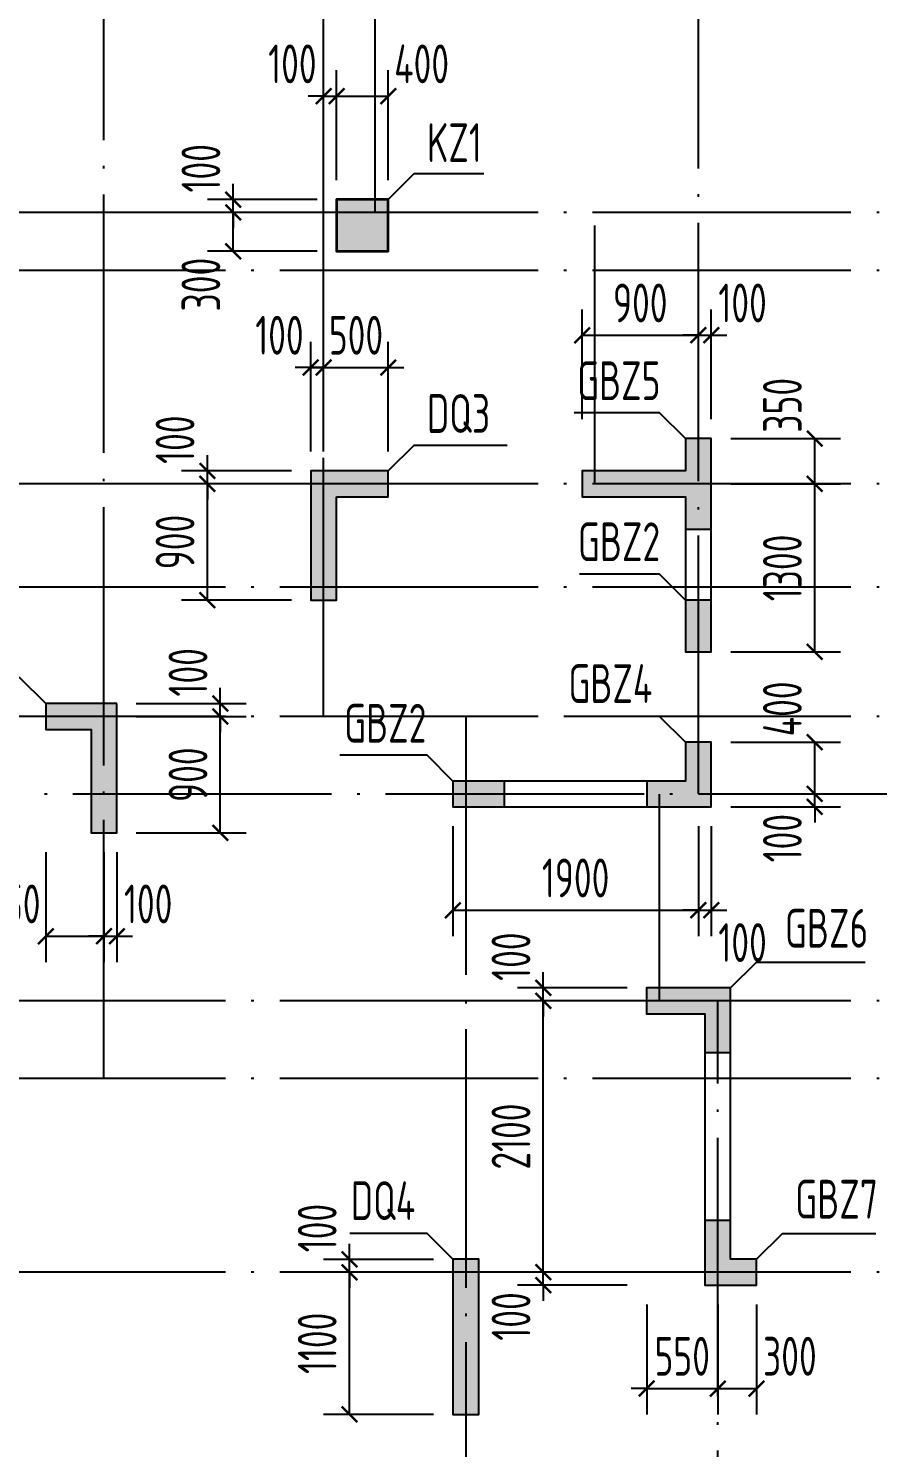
# Model space of a CAD drawing. Extents: x -461650 to 361314, y 245336 to 769729.
# Drawn here: x -119115 to -112543, y 643076 to 654057 of the extents above; entities that cross this region are included whole.
import ezdxf
from ezdxf.enums import TextEntityAlignment as Align

# ---------------------------------------------------------------- set-up
doc = ezdxf.new("R2010")
doc.units = 0
doc.header["$LTSCALE"] = 1000
doc.linetypes.add('DOTE', pattern=[2.42, 2, -0.2, 0.02, -0.2])
doc.layers.get('0').update_dxf_attribs({"linetype": 'CONTINUOUS'})
doc.layers.get('DEFPOINTS').update_dxf_attribs({"linetype": 'CONTINUOUS'})
for name, color, linetype in [('A-DOTE', 10, 'DOTE'), ('COLU_DE_TEXT', 7, 'CONTINUOUS'), ('LABEL', 1, 'CONTINUOUS'), ('S-Q墙实线', 6, 'CONTINUOUS'), ('S-Q墙标注', 3, 'CONTINUOUS'), ('S-X详图填充', 252, 'CONTINUOUS'), ('S-X详图实线', 4, 'CONTINUOUS'), ('S-Z柱实线', 6, 'CONTINUOUS'), ('S-Z柱编号', 6, 'CONTINUOUS')]:
    doc.layers.add(name, color=color, linetype=linetype)
doc.styles.add('TSSD_REIN', font='tssdeng.shx', dxfattribs={"width": 0.7, "height": 300, "bigfont": 'tssdchn.shx'})
doc.styles.add('结构文字', font='zstxt.shx', dxfattribs={"width": 0.7, "bigfont": 'zshz.shx'})
doc.dimstyles.new('STRUCK', dxfattribs={"dimtxt": 400, "dimasz": 121, "dimexe": 200, "dimexo": 150, "dimgap": 115, "dimtad": 1, "dimdec": 0, "dimdsep": 46, "dimtxsty": '结构文字', "dimblk": 'ARCHTICK', "dimcen": 400, "dimclrd": 3, "dimclre": 3, "dimclrt": 7, "dimadec": 0, "dimazin": 0, "dimtfac": 1, "dimtdec": 0, "dimtix": 1, "dimtmove": 2, "dimatfit": 3, "dimldrblk": '_DIMX', "dimfxl": 0, "dimtolj": 1, "dimtzin": 0, "dimarcsym": 0})

# ---------------------------------------------------------------- blocks, each defined once
blk = doc.blocks.new('20210726.16350016')
at = {"layer": 'A-DOTE'}
for p, q in [((11100, 10900), (11100, 21100)), ((12800, 13700), (12800, 21100)), ((13200, 17600), (13200, 21100)), ((15700, 13100.3), (15700, 21100)), ((55600, 17600), (3600, 17600)), ((14900, 15500), (14900, 17600)), ((55600, 17150), (3600, 17150)), ((55600, 15500), (3600, 15500)), ((55600, 14700), (3600, 14700)), ((55600, 13700), (3600, 13700)), ((13900.2, 13700), (13900, 3600)), ((3600, 13100.3), (55600, 13100.3)), ((15400, 11500), (15400, 13100)), ((55600, 11500), (3600, 11500)), ((15850, 3600), (15850, 11500)), ((55600, 10900), (3600, 10900)), ((55600, 9400), (3600, 9400))]:
    blk.add_line(p, q, dxfattribs=at)
blk = doc.blocks.new('_ArchTick')
at = {"color": 0, "linetype": 'ByBlock', "const_width": 0.15}
blk.add_lwpolyline([(-0.5, -0.5), (0.5, 0.5)], dxfattribs=at)
blk = doc.blocks.new('*D2821')
at = {"layer": 'DEFPOINTS', "color": 0}
for p in [(-116630, 644433), (-115830, 644433), (-115830, 643333)]:
    blk.add_point(p, dxfattribs=at)
at = {"layer": 'S-Q墙标注', "color": 3, "lineweight": -2}
for p, q in [((-115980, 644433), (-116830, 644433)), ((-116630, 643333), (-116630, 644433)), ((-115980, 643333), (-116830, 643333))]:
    blk.add_line(p, q, dxfattribs=at)
at = {"layer": 'S-Q墙标注', "color": 3, "lineweight": -2, "xscale": 121, "yscale": 121, "zscale": 121}
for p, rotation in [((-116630, 644433), 90), ((-116630, 643333), 270)]:
    blk.add_blockref('_ArchTick', p, dxfattribs=dict(at, rotation=rotation))
at = {"layer": 'S-Q墙标注', "color": 7, "insert": (-116880, 643883), "char_height": 300, "attachment_point": 5, "rotation": 90, "style": 'TSSD_REIN'}
blk.add_mtext('\\A1;1100', dxfattribs=at)
blk = doc.blocks.new('_DIMX')
blk.add_line((-150, 0), (150, 0))
at = {"const_width": 50}
blk.add_lwpolyline([(-70, -70), (70, 70)], dxfattribs=at)
blk = doc.blocks.new('*D2822')
at = {"layer": 'DEFPOINTS', "color": 0}
for p in [(-116630, 644533), (-115830, 644533), (-115830, 644433)]:
    blk.add_point(p, dxfattribs=at)
at = {"layer": 'S-Q墙标注', "color": 3, "lineweight": -2}
for p, q in [((-116630, 644533), (-116630, 644654)), ((-115980, 644533), (-116830, 644533)), ((-116630, 644433), (-116630, 644533)), ((-115980, 644433), (-116830, 644433)), ((-116630, 644433), (-116630, 644312))]:
    blk.add_line(p, q, dxfattribs=at)
at = {"layer": 'S-Q墙标注', "color": 3, "lineweight": -2, "xscale": 121, "yscale": 121, "zscale": 121}
for p, rotation in [((-116630, 644533), 270), ((-116630, 644433), 90)]:
    blk.add_blockref('_ArchTick', p, dxfattribs=dict(at, rotation=rotation))
at = {"layer": 'S-Q墙标注', "color": 7, "insert": (-116880, 644775), "char_height": 300, "attachment_point": 5, "rotation": 90, "style": 'TSSD_REIN'}
blk.add_mtext('\\A1;100', dxfattribs=at)
blk = doc.blocks.new('*D2831')
at = {"layer": 'DEFPOINTS', "color": 0}
for p in [(-118430, 648733), (-117630, 648733), (-118430, 647833)]:
    blk.add_point(p, dxfattribs=at)
at = {"layer": 'S-Q墙标注', "color": 3, "lineweight": -2}
for p, q in [((-118280, 648733), (-117430, 648733)), ((-117630, 647833), (-117630, 648733)), ((-118280, 647833), (-117430, 647833))]:
    blk.add_line(p, q, dxfattribs=at)
at = {"layer": 'S-Q墙标注', "color": 3, "lineweight": -2, "xscale": 121, "yscale": 121, "zscale": 121}
for p, rotation in [((-117630, 648733), 90), ((-117630, 647833), 270)]:
    blk.add_blockref('_ArchTick', p, dxfattribs=dict(at, rotation=rotation))
at = {"layer": 'S-Q墙标注', "color": 7, "insert": (-117880, 648283), "char_height": 300, "attachment_point": 5, "rotation": 90, "style": 'TSSD_REIN'}
blk.add_mtext('\\A1;900', dxfattribs=at)
blk = doc.blocks.new('*D2832')
at = {"layer": 'DEFPOINTS', "color": 0}
for p in [(-118430, 648833), (-117630, 648833), (-118430, 648733)]:
    blk.add_point(p, dxfattribs=at)
at = {"layer": 'S-Q墙标注', "color": 3, "lineweight": -2}
for p, q in [((-117630, 648833), (-117630, 648954)), ((-118280, 648833), (-117430, 648833)), ((-117630, 648733), (-117630, 648833)), ((-118280, 648733), (-117430, 648733)), ((-117630, 648733), (-117630, 648612))]:
    blk.add_line(p, q, dxfattribs=at)
at = {"layer": 'S-Q墙标注', "color": 3, "lineweight": -2, "xscale": 121, "yscale": 121, "zscale": 121}
for p, rotation in [((-117630, 648833), 270), ((-117630, 648733), 90)]:
    blk.add_blockref('_ArchTick', p, dxfattribs=dict(at, rotation=rotation))
at = {"layer": 'S-Q墙标注', "color": 7, "insert": (-117880, 649075), "char_height": 300, "attachment_point": 5, "rotation": 90, "style": 'TSSD_REIN'}
blk.add_mtext('\\A1;100', dxfattribs=at)
blk = doc.blocks.new('*D2833')
at = {"layer": 'DEFPOINTS', "color": 0}
for p in [(-118980, 647833), (-118530, 647833), (-118530, 647033)]:
    blk.add_point(p, dxfattribs=at)
at = {"layer": 'S-Q墙标注', "color": 3, "lineweight": -2}
for p, q in [((-118980, 647683), (-118980, 646833)), ((-118530, 647683), (-118530, 646833)), ((-118980, 647033), (-118530, 647033))]:
    blk.add_line(p, q, dxfattribs=at)
at = {"layer": 'S-Q墙标注', "color": 3, "lineweight": -2, "xscale": 121, "yscale": 121, "zscale": 121, "rotation": 180}
blk.add_blockref('_ArchTick', (-118980, 647033), dxfattribs=at)
at = {"layer": 'S-Q墙标注', "color": 3, "lineweight": -2, "xscale": 121, "yscale": 121, "zscale": 121}
blk.add_blockref('_ArchTick', (-118530, 647033), dxfattribs=at)
at = {"layer": 'S-Q墙标注', "color": 7, "insert": (-119238, 647283), "char_height": 300, "attachment_point": 5, "style": 'TSSD_REIN'}
blk.add_mtext('\\A1;450', dxfattribs=at)
blk = doc.blocks.new('*D2834')
at = {"layer": 'DEFPOINTS', "color": 0}
for p in [(-118530, 647833), (-118430, 647833), (-118430, 647033)]:
    blk.add_point(p, dxfattribs=at)
at = {"layer": 'S-Q墙标注', "color": 3, "lineweight": -2}
for p, q in [((-118530, 647683), (-118530, 646833)), ((-118430, 647683), (-118430, 646833)), ((-118530, 647033), (-118651, 647033)), ((-118530, 647033), (-118430, 647033)), ((-118430, 647033), (-118309, 647033))]:
    blk.add_line(p, q, dxfattribs=at)
at = {"layer": 'S-Q墙标注', "color": 3, "lineweight": -2, "xscale": 121, "yscale": 121, "zscale": 121}
blk.add_blockref('_ArchTick', (-118530, 647033), dxfattribs=at)
at = {"layer": 'S-Q墙标注', "color": 3, "lineweight": -2, "xscale": 121, "yscale": 121, "zscale": 121, "rotation": 180}
blk.add_blockref('_ArchTick', (-118430, 647033), dxfattribs=at)
at = {"layer": 'S-Q墙标注', "color": 7, "insert": (-118188, 647283), "char_height": 300, "attachment_point": 5, "style": 'TSSD_REIN'}
blk.add_mtext('\\A1;100', dxfattribs=at)
blk = doc.blocks.new('*D2835')
at = {"layer": 'DEFPOINTS', "color": 0}
for p in [(-113830, 648134), (-113030, 648134), (-113830, 648034)]:
    blk.add_point(p, dxfattribs=at)
at = {"layer": 'S-Q墙标注', "color": 3, "lineweight": -2}
for p, q in [((-113030, 648134), (-113030, 648255)), ((-113680, 648134), (-112830, 648134)), ((-113030, 648034), (-113030, 648134)), ((-113680, 648034), (-112830, 648034)), ((-113030, 648034), (-113030, 647913))]:
    blk.add_line(p, q, dxfattribs=at)
at = {"layer": 'S-Q墙标注', "color": 3, "lineweight": -2, "xscale": 121, "yscale": 121, "zscale": 121}
for p, rotation in [((-113030, 648134), 270), ((-113030, 648034), 90)]:
    blk.add_blockref('_ArchTick', p, dxfattribs=dict(at, rotation=rotation))
at = {"layer": 'S-Q墙标注', "color": 7, "insert": (-113280, 647792), "char_height": 300, "attachment_point": 5, "rotation": 90, "style": 'TSSD_REIN'}
blk.add_mtext('\\A1;100', dxfattribs=at)
blk = doc.blocks.new('*D2836')
at = {"layer": 'DEFPOINTS', "color": 0}
for p in [(-113830, 648534), (-113030, 648534), (-113830, 648134)]:
    blk.add_point(p, dxfattribs=at)
at = {"layer": 'S-Q墙标注', "color": 3, "lineweight": -2}
for p, q in [((-113680, 648534), (-112830, 648534)), ((-113030, 648134), (-113030, 648534)), ((-113680, 648134), (-112830, 648134))]:
    blk.add_line(p, q, dxfattribs=at)
at = {"layer": 'S-Q墙标注', "color": 3, "lineweight": -2, "xscale": 121, "yscale": 121, "zscale": 121}
for p, rotation in [((-113030, 648534), 90), ((-113030, 648134), 270)]:
    blk.add_blockref('_ArchTick', p, dxfattribs=dict(at, rotation=rotation))
at = {"layer": 'S-Q墙标注', "color": 7, "insert": (-113280, 648792), "char_height": 300, "attachment_point": 5, "rotation": 90, "style": 'TSSD_REIN'}
blk.add_mtext('\\A1;400', dxfattribs=at)
blk = doc.blocks.new('*D2837')
at = {"layer": 'DEFPOINTS', "color": 0}
for p in [(-115830, 648034), (-113930, 648034), (-113930, 647234)]:
    blk.add_point(p, dxfattribs=at)
at = {"layer": 'S-Q墙标注', "color": 3, "lineweight": -2}
for p, q in [((-115830, 647884), (-115830, 647034)), ((-113930, 647884), (-113930, 647034)), ((-115830, 647234), (-113930, 647234))]:
    blk.add_line(p, q, dxfattribs=at)
at = {"layer": 'S-Q墙标注', "color": 3, "lineweight": -2, "xscale": 121, "yscale": 121, "zscale": 121, "rotation": 180}
blk.add_blockref('_ArchTick', (-115830, 647234), dxfattribs=at)
at = {"layer": 'S-Q墙标注', "color": 3, "lineweight": -2, "xscale": 121, "yscale": 121, "zscale": 121}
blk.add_blockref('_ArchTick', (-113930, 647234), dxfattribs=at)
at = {"layer": 'S-Q墙标注', "color": 7, "insert": (-114880, 647484), "char_height": 300, "attachment_point": 5, "style": 'TSSD_REIN'}
blk.add_mtext('\\A1;1900', dxfattribs=at)
blk = doc.blocks.new('*D2838')
at = {"layer": 'DEFPOINTS', "color": 0}
for p in [(-113930, 648034), (-113830, 648034), (-113830, 647234)]:
    blk.add_point(p, dxfattribs=at)
at = {"layer": 'S-Q墙标注', "color": 3, "lineweight": -2}
for p, q in [((-113930, 647884), (-113930, 647034)), ((-113830, 647884), (-113830, 647034)), ((-113930, 647234), (-114051, 647234)), ((-113930, 647234), (-113830, 647234)), ((-113830, 647234), (-113709, 647234))]:
    blk.add_line(p, q, dxfattribs=at)
at = {"layer": 'S-Q墙标注', "color": 3, "lineweight": -2, "xscale": 121, "yscale": 121, "zscale": 121}
blk.add_blockref('_ArchTick', (-113930, 647234), dxfattribs=at)
at = {"layer": 'S-Q墙标注', "color": 3, "lineweight": -2, "xscale": 121, "yscale": 121, "zscale": 121, "rotation": 180}
blk.add_blockref('_ArchTick', (-113830, 647234), dxfattribs=at)
at = {"layer": 'S-Q墙标注', "color": 7, "insert": (-113588, 646984), "char_height": 300, "attachment_point": 5, "style": 'TSSD_REIN'}
blk.add_mtext('\\A1;100', dxfattribs=at)
blk = doc.blocks.new('*D2673')
at = {"layer": 'DEFPOINTS', "color": 0}
for p in [(-117730, 650533), (-116930, 650533), (-116930, 649633)]:
    blk.add_point(p, dxfattribs=at)
at = {"layer": 'S-Q墙标注', "color": 3, "lineweight": -2}
for p, q in [((-117080, 650533), (-117930, 650533)), ((-117730, 649633), (-117730, 650533)), ((-117080, 649633), (-117930, 649633))]:
    blk.add_line(p, q, dxfattribs=at)
at = {"layer": 'S-Q墙标注', "color": 3, "lineweight": -2, "xscale": 121, "yscale": 121, "zscale": 121}
for p, rotation in [((-117730, 650533), 90), ((-117730, 649633), 270)]:
    blk.add_blockref('_ArchTick', p, dxfattribs=dict(at, rotation=rotation))
at = {"layer": 'S-Q墙标注', "color": 7, "insert": (-117980, 650083), "char_height": 300, "attachment_point": 5, "rotation": 90, "style": 'TSSD_REIN'}
blk.add_mtext('\\A1;900', dxfattribs=at)
blk = doc.blocks.new('*D2674')
at = {"layer": 'DEFPOINTS', "color": 0}
for p in [(-117730, 650633), (-116930, 650633), (-116930, 650533)]:
    blk.add_point(p, dxfattribs=at)
at = {"layer": 'S-Q墙标注', "color": 3, "lineweight": -2}
for p, q in [((-117730, 650633), (-117730, 650754)), ((-117080, 650633), (-117930, 650633)), ((-117080, 650533), (-117930, 650533)), ((-117730, 650533), (-117730, 650633)), ((-117730, 650533), (-117730, 650412))]:
    blk.add_line(p, q, dxfattribs=at)
at = {"layer": 'S-Q墙标注', "color": 3, "lineweight": -2, "xscale": 121, "yscale": 121, "zscale": 121}
for p, rotation in [((-117730, 650633), 270), ((-117730, 650533), 90)]:
    blk.add_blockref('_ArchTick', p, dxfattribs=dict(at, rotation=rotation))
at = {"layer": 'S-Q墙标注', "color": 7, "insert": (-117980, 650875), "char_height": 300, "attachment_point": 5, "rotation": 90, "style": 'TSSD_REIN'}
blk.add_mtext('\\A1;100', dxfattribs=at)
blk = doc.blocks.new('*D2675')
at = {"layer": 'DEFPOINTS', "color": 0}
for p in [(-116830, 651433), (-116930, 650633), (-116830, 650633)]:
    blk.add_point(p, dxfattribs=at)
at = {"layer": 'S-Q墙标注', "color": 3, "lineweight": -2}
for p, q in [((-116930, 650783), (-116930, 651633)), ((-116830, 650783), (-116830, 651633)), ((-116930, 651433), (-117051, 651433)), ((-116930, 651433), (-116830, 651433)), ((-116830, 651433), (-116709, 651433))]:
    blk.add_line(p, q, dxfattribs=at)
at = {"layer": 'S-Q墙标注', "color": 3, "lineweight": -2, "xscale": 121, "yscale": 121, "zscale": 121}
blk.add_blockref('_ArchTick', (-116930, 651433), dxfattribs=at)
at = {"layer": 'S-Q墙标注', "color": 3, "lineweight": -2, "xscale": 121, "yscale": 121, "zscale": 121, "rotation": 180}
blk.add_blockref('_ArchTick', (-116830, 651433), dxfattribs=at)
at = {"layer": 'S-Q墙标注', "color": 7, "insert": (-117172, 651683), "char_height": 300, "attachment_point": 5, "style": 'TSSD_REIN'}
blk.add_mtext('\\A1;100', dxfattribs=at)
blk = doc.blocks.new('*D2676')
at = {"layer": 'DEFPOINTS', "color": 0}
for p in [(-116330, 651433), (-116830, 650633), (-116330, 650633)]:
    blk.add_point(p, dxfattribs=at)
at = {"layer": 'S-Q墙标注', "color": 3, "lineweight": -2}
for p, q in [((-116830, 650783), (-116830, 651633)), ((-116330, 650783), (-116330, 651633)), ((-116830, 651433), (-116951, 651433)), ((-116830, 651433), (-116330, 651433)), ((-116330, 651433), (-116209, 651433))]:
    blk.add_line(p, q, dxfattribs=at)
at = {"layer": 'S-Q墙标注', "color": 3, "lineweight": -2, "xscale": 121, "yscale": 121, "zscale": 121}
blk.add_blockref('_ArchTick', (-116830, 651433), dxfattribs=at)
at = {"layer": 'S-Q墙标注', "color": 3, "lineweight": -2, "xscale": 121, "yscale": 121, "zscale": 121, "rotation": 180}
blk.add_blockref('_ArchTick', (-116330, 651433), dxfattribs=at)
at = {"layer": 'S-Q墙标注', "color": 7, "insert": (-116580, 651683), "char_height": 300, "attachment_point": 5, "style": 'TSSD_REIN'}
blk.add_mtext('\\A1;500', dxfattribs=at)
blk = doc.blocks.new('*D2677')
at = {"layer": 'DEFPOINTS', "color": 0}
for p in [(-115130, 644433), (-114330, 644433), (-114330, 644333)]:
    blk.add_point(p, dxfattribs=at)
at = {"layer": 'S-Q墙标注', "color": 3, "lineweight": -2}
for p, q in [((-115130, 644433), (-115130, 644554)), ((-114480, 644433), (-115330, 644433)), ((-115130, 644333), (-115130, 644433)), ((-114480, 644333), (-115330, 644333)), ((-115130, 644333), (-115130, 644212))]:
    blk.add_line(p, q, dxfattribs=at)
at = {"layer": 'S-Q墙标注', "color": 3, "lineweight": -2, "xscale": 121, "yscale": 121, "zscale": 121}
for p, rotation in [((-115130, 644433), 270), ((-115130, 644333), 90)]:
    blk.add_blockref('_ArchTick', p, dxfattribs=dict(at, rotation=rotation))
at = {"layer": 'S-Q墙标注', "color": 7, "insert": (-115380, 644091), "char_height": 300, "attachment_point": 5, "rotation": 90, "style": 'TSSD_REIN'}
blk.add_mtext('\\A1;100', dxfattribs=at)
blk = doc.blocks.new('*D2678')
at = {"layer": 'DEFPOINTS', "color": 0}
for p in [(-115130, 646533), (-114330, 646533), (-114330, 644433)]:
    blk.add_point(p, dxfattribs=at)
at = {"layer": 'S-Q墙标注', "color": 3, "lineweight": -2}
for p, q in [((-114480, 646533), (-115330, 646533)), ((-115130, 644433), (-115130, 646533)), ((-114480, 644433), (-115330, 644433))]:
    blk.add_line(p, q, dxfattribs=at)
at = {"layer": 'S-Q墙标注', "color": 3, "lineweight": -2, "xscale": 121, "yscale": 121, "zscale": 121}
for p, rotation in [((-115130, 646533), 90), ((-115130, 644433), 270)]:
    blk.add_blockref('_ArchTick', p, dxfattribs=dict(at, rotation=rotation))
at = {"layer": 'S-Q墙标注', "color": 7, "insert": (-115380, 645483), "char_height": 300, "attachment_point": 5, "rotation": 90, "style": 'TSSD_REIN'}
blk.add_mtext('\\A1;2100', dxfattribs=at)
blk = doc.blocks.new('*D2679')
at = {"layer": 'DEFPOINTS', "color": 0}
for p in [(-115130, 646633), (-114330, 646633), (-114330, 646533)]:
    blk.add_point(p, dxfattribs=at)
at = {"layer": 'S-Q墙标注', "color": 3, "lineweight": -2}
for p, q in [((-115130, 646633), (-115130, 646754)), ((-114480, 646633), (-115330, 646633)), ((-115130, 646533), (-115130, 646633)), ((-114480, 646533), (-115330, 646533)), ((-115130, 646533), (-115130, 646412))]:
    blk.add_line(p, q, dxfattribs=at)
at = {"layer": 'S-Q墙标注', "color": 3, "lineweight": -2, "xscale": 121, "yscale": 121, "zscale": 121}
for p, rotation in [((-115130, 646633), 270), ((-115130, 646533), 90)]:
    blk.add_blockref('_ArchTick', p, dxfattribs=dict(at, rotation=rotation))
at = {"layer": 'S-Q墙标注', "color": 7, "insert": (-115380, 646875), "char_height": 300, "attachment_point": 5, "rotation": 90, "style": 'TSSD_REIN'}
blk.add_mtext('\\A1;100', dxfattribs=at)
blk = doc.blocks.new('*D2450')
at = {"layer": 'DEFPOINTS', "color": 0}
for p in [(-114330, 644334), (-113780, 644333), (-113780, 643533)]:
    blk.add_point(p, dxfattribs=at)
at = {"layer": 'S-Q墙标注', "color": 3, "lineweight": -2}
for p, q in [((-114330, 644184), (-114330, 643333)), ((-113780, 644183), (-113780, 643333)), ((-114330, 643533), (-114451, 643533)), ((-114330, 643533), (-113780, 643533)), ((-113780, 643533), (-113659, 643533))]:
    blk.add_line(p, q, dxfattribs=at)
at = {"layer": 'S-Q墙标注', "color": 3, "lineweight": -2, "xscale": 121, "yscale": 121, "zscale": 121}
blk.add_blockref('_ArchTick', (-114330, 643533), dxfattribs=at)
at = {"layer": 'S-Q墙标注', "color": 3, "lineweight": -2, "xscale": 121, "yscale": 121, "zscale": 121, "rotation": 180}
blk.add_blockref('_ArchTick', (-113780, 643533), dxfattribs=at)
at = {"layer": 'S-Q墙标注', "color": 7, "insert": (-114055, 643783), "char_height": 300, "attachment_point": 5, "style": 'TSSD_REIN'}
blk.add_mtext('\\A1;550', dxfattribs=at)
blk = doc.blocks.new('*D2451')
at = {"layer": 'DEFPOINTS', "color": 0}
for p in [(-113780, 644333), (-113480, 644333), (-113480, 643533)]:
    blk.add_point(p, dxfattribs=at)
at = {"layer": 'S-Q墙标注', "color": 3, "lineweight": -2}
for p, q in [((-113780, 644183), (-113780, 643333)), ((-113480, 644183), (-113480, 643333)), ((-113780, 643533), (-113480, 643533))]:
    blk.add_line(p, q, dxfattribs=at)
at = {"layer": 'S-Q墙标注', "color": 3, "lineweight": -2, "xscale": 121, "yscale": 121, "zscale": 121, "rotation": 180}
blk.add_blockref('_ArchTick', (-113780, 643533), dxfattribs=at)
at = {"layer": 'S-Q墙标注', "color": 3, "lineweight": -2, "xscale": 121, "yscale": 121, "zscale": 121}
blk.add_blockref('_ArchTick', (-113480, 643533), dxfattribs=at)
at = {"layer": 'S-Q墙标注', "color": 7, "insert": (-113222, 643783), "char_height": 300, "attachment_point": 5, "style": 'TSSD_REIN'}
blk.add_mtext('\\A1;300', dxfattribs=at)
blk = doc.blocks.new('*D2474')
at = {"layer": 'DEFPOINTS', "color": 0}
for p in [(-117530, 652733), (-116730, 652733), (-116730, 652633)]:
    blk.add_point(p, dxfattribs=at)
at = {"layer": 'S-Q墙标注', "color": 3, "lineweight": -2}
for p, q in [((-117530, 652733), (-117530, 652854)), ((-116880, 652733), (-117730, 652733)), ((-117530, 652633), (-117530, 652733)), ((-116880, 652633), (-117730, 652633)), ((-117530, 652633), (-117530, 652512))]:
    blk.add_line(p, q, dxfattribs=at)
at = {"layer": 'S-Q墙标注', "color": 3, "lineweight": -2, "xscale": 121, "yscale": 121, "zscale": 121}
for p, rotation in [((-117530, 652733), 270), ((-117530, 652633), 90)]:
    blk.add_blockref('_ArchTick', p, dxfattribs=dict(at, rotation=rotation))
at = {"layer": 'S-Q墙标注', "color": 7, "insert": (-117780, 652975), "char_height": 300, "attachment_point": 5, "rotation": 90, "style": 'TSSD_REIN'}
blk.add_mtext('\\A1;100', dxfattribs=at)
blk = doc.blocks.new('*D2477')
at = {"layer": 'DEFPOINTS', "color": 0}
for p in [(-117530, 652633), (-116730, 652633), (-116730, 652333)]:
    blk.add_point(p, dxfattribs=at)
at = {"layer": 'S-Q墙标注', "color": 3, "lineweight": -2}
for p, q in [((-116880, 652633), (-117730, 652633)), ((-117530, 652333), (-117530, 652633)), ((-116880, 652333), (-117730, 652333))]:
    blk.add_line(p, q, dxfattribs=at)
at = {"layer": 'S-Q墙标注', "color": 3, "lineweight": -2, "xscale": 121, "yscale": 121, "zscale": 121}
for p, rotation in [((-117530, 652633), 90), ((-117530, 652333), 270)]:
    blk.add_blockref('_ArchTick', p, dxfattribs=dict(at, rotation=rotation))
at = {"layer": 'S-Q墙标注', "color": 7, "insert": (-117780, 652075), "char_height": 300, "attachment_point": 5, "rotation": 90, "style": 'TSSD_REIN'}
blk.add_mtext('\\A1;300', dxfattribs=at)
blk = doc.blocks.new('*D2478')
at = {"layer": 'DEFPOINTS', "color": 0}
for p in [(-116330, 653533), (-116730, 652733), (-116330, 652733)]:
    blk.add_point(p, dxfattribs=at)
at = {"layer": 'S-Q墙标注', "color": 3, "lineweight": -2}
for p, q in [((-116730, 652883), (-116730, 653733)), ((-116330, 652883), (-116330, 653733)), ((-116730, 653533), (-116330, 653533))]:
    blk.add_line(p, q, dxfattribs=at)
at = {"layer": 'S-Q墙标注', "color": 3, "lineweight": -2, "xscale": 121, "yscale": 121, "zscale": 121, "rotation": 180}
blk.add_blockref('_ArchTick', (-116730, 653533), dxfattribs=at)
at = {"layer": 'S-Q墙标注', "color": 3, "lineweight": -2, "xscale": 121, "yscale": 121, "zscale": 121}
blk.add_blockref('_ArchTick', (-116330, 653533), dxfattribs=at)
at = {"layer": 'S-Q墙标注', "color": 7, "insert": (-116072, 653783), "char_height": 300, "attachment_point": 5, "style": 'TSSD_REIN'}
blk.add_mtext('\\A1;400', dxfattribs=at)
blk = doc.blocks.new('*D2479')
at = {"layer": 'DEFPOINTS', "color": 0}
for p in [(-116730, 653533), (-116830, 652733), (-116730, 652733)]:
    blk.add_point(p, dxfattribs=at)
at = {"layer": 'S-Q墙标注', "color": 3, "lineweight": -2}
for p, q in [((-116830, 652883), (-116830, 653733)), ((-116730, 652883), (-116730, 653733)), ((-116830, 653533), (-116951, 653533)), ((-116830, 653533), (-116730, 653533)), ((-116730, 653533), (-116609, 653533))]:
    blk.add_line(p, q, dxfattribs=at)
at = {"layer": 'S-Q墙标注', "color": 3, "lineweight": -2, "xscale": 121, "yscale": 121, "zscale": 121}
blk.add_blockref('_ArchTick', (-116830, 653533), dxfattribs=at)
at = {"layer": 'S-Q墙标注', "color": 3, "lineweight": -2, "xscale": 121, "yscale": 121, "zscale": 121, "rotation": 180}
blk.add_blockref('_ArchTick', (-116730, 653533), dxfattribs=at)
at = {"layer": 'S-Q墙标注', "color": 7, "insert": (-117072, 653783), "char_height": 300, "attachment_point": 5, "style": 'TSSD_REIN'}
blk.add_mtext('\\A1;100', dxfattribs=at)
blk = doc.blocks.new('*D2392')
at = {"layer": 'DEFPOINTS', "color": 0}
for p in [(-113830, 650533), (-113030, 650533), (-113830, 649233)]:
    blk.add_point(p, dxfattribs=at)
at = {"layer": 'S-Q墙标注', "color": 3, "lineweight": -2}
for p, q in [((-113680, 650533), (-112830, 650533)), ((-113030, 649233), (-113030, 650533)), ((-113680, 649233), (-112830, 649233))]:
    blk.add_line(p, q, dxfattribs=at)
at = {"layer": 'S-Q墙标注', "color": 3, "lineweight": -2, "xscale": 121, "yscale": 121, "zscale": 121}
for p, rotation in [((-113030, 650533), 90), ((-113030, 649233), 270)]:
    blk.add_blockref('_ArchTick', p, dxfattribs=dict(at, rotation=rotation))
at = {"layer": 'S-Q墙标注', "color": 7, "insert": (-113280, 649883), "char_height": 300, "attachment_point": 5, "rotation": 90, "style": 'TSSD_REIN'}
blk.add_mtext('\\A1;1300', dxfattribs=at)
blk = doc.blocks.new('*D2393')
at = {"layer": 'DEFPOINTS', "color": 0}
for p in [(-113830, 650883), (-113030, 650883), (-113830, 650533)]:
    blk.add_point(p, dxfattribs=at)
at = {"layer": 'S-Q墙标注', "color": 3, "lineweight": -2}
for p, q in [((-113680, 650883), (-112830, 650883)), ((-113030, 650533), (-113030, 650883)), ((-113680, 650533), (-112830, 650533))]:
    blk.add_line(p, q, dxfattribs=at)
at = {"layer": 'S-Q墙标注', "color": 3, "lineweight": -2, "xscale": 121, "yscale": 121, "zscale": 121}
for p, rotation in [((-113030, 650883), 90), ((-113030, 650533), 270)]:
    blk.add_blockref('_ArchTick', p, dxfattribs=dict(at, rotation=rotation))
at = {"layer": 'S-Q墙标注', "color": 7, "insert": (-113280, 651141), "char_height": 300, "attachment_point": 5, "rotation": 90, "style": 'TSSD_REIN'}
blk.add_mtext('\\A1;350', dxfattribs=at)
blk = doc.blocks.new('*D2394')
at = {"layer": 'DEFPOINTS', "color": 0}
for p in [(-113930, 651683), (-114830, 650883), (-113930, 650883)]:
    blk.add_point(p, dxfattribs=at)
at = {"layer": 'S-Q墙标注', "color": 3, "lineweight": -2}
for p, q in [((-114830, 651033), (-114830, 651883)), ((-113930, 651033), (-113930, 651883)), ((-114830, 651683), (-113930, 651683))]:
    blk.add_line(p, q, dxfattribs=at)
at = {"layer": 'S-Q墙标注', "color": 3, "lineweight": -2, "xscale": 121, "yscale": 121, "zscale": 121, "rotation": 180}
blk.add_blockref('_ArchTick', (-114830, 651683), dxfattribs=at)
at = {"layer": 'S-Q墙标注', "color": 3, "lineweight": -2, "xscale": 121, "yscale": 121, "zscale": 121}
blk.add_blockref('_ArchTick', (-113930, 651683), dxfattribs=at)
at = {"layer": 'S-Q墙标注', "color": 7, "insert": (-114380, 651933), "char_height": 300, "attachment_point": 5, "style": 'TSSD_REIN'}
blk.add_mtext('\\A1;900', dxfattribs=at)
blk = doc.blocks.new('*D2395')
at = {"layer": 'DEFPOINTS', "color": 0}
for p in [(-113830, 651683), (-113930, 650883), (-113830, 650883)]:
    blk.add_point(p, dxfattribs=at)
at = {"layer": 'S-Q墙标注', "color": 3, "lineweight": -2}
for p, q in [((-113930, 651033), (-113930, 651883)), ((-113830, 651033), (-113830, 651883)), ((-113930, 651683), (-114051, 651683)), ((-113930, 651683), (-113830, 651683)), ((-113830, 651683), (-113709, 651683))]:
    blk.add_line(p, q, dxfattribs=at)
at = {"layer": 'S-Q墙标注', "color": 3, "lineweight": -2, "xscale": 121, "yscale": 121, "zscale": 121}
blk.add_blockref('_ArchTick', (-113930, 651683), dxfattribs=at)
at = {"layer": 'S-Q墙标注', "color": 3, "lineweight": -2, "xscale": 121, "yscale": 121, "zscale": 121, "rotation": 180}
blk.add_blockref('_ArchTick', (-113830, 651683), dxfattribs=at)
at = {"layer": 'S-Q墙标注', "color": 7, "insert": (-113588, 651933), "char_height": 300, "attachment_point": 5, "style": 'TSSD_REIN'}
blk.add_mtext('\\A1;100', dxfattribs=at)

msp = doc.modelspace()

# ---------------------------------------------------------------- hatches: boundary and pattern name
at = {"layer": 'S-X详图填充'}
h = msp.add_hatch(color=256, dxfattribs=at)
h.dxf.hatch_style = 1
h.paths.add_polyline_path([(-116330.21, 652733.42), (-116730.21, 652733.42), (-116730.21, 652333.42), (-116330.21, 652333.42)])
h = msp.add_hatch(color=256, dxfattribs=at)
h.dxf.hatch_style = 1
h.paths.add_polyline_path([(-114030.21, 650182.96), (-113830.21, 650182.96), (-113830.21, 650883.42), (-114030.21, 650883.42), (-114030.21, 650633.42), (-114830.34, 650633.42), (-114830.34, 650433.42), (-114030.21, 650433.42)])
h = msp.add_hatch(color=256, dxfattribs=at)
h.dxf.hatch_style = 1
h.paths.add_polyline_path([(-116730.21, 650433.42), (-116330.3, 650433.42), (-116330.3, 650633.42), (-116930.21, 650633.42), (-116930.21, 649633.42), (-116730.21, 649633.42)])
h = msp.add_hatch(color=256, dxfattribs=at)
h.dxf.hatch_style = 1
h.paths.add_polyline_path([(-113830.21, 649633.42), (-114030.21, 649633.42), (-114030.21, 649233.42), (-113830.21, 649233.42)])
h = msp.add_hatch(color=256, dxfattribs=at)
h.dxf.hatch_style = 1
h.paths.add_polyline_path([(-118430.2, 648833.42), (-118980.12, 648833.42), (-118980.12, 648633.42), (-118630.2, 648633.42), (-118630.2, 647833.42), (-118430.2, 647833.42)])
h = msp.add_hatch(color=256, dxfattribs=at)
h.dxf.hatch_style = 1
h.paths.add_polyline_path([(-114330.21, 648233.69), (-114330.21, 648033.69), (-113830.21, 648033.69), (-113830.21, 648533.69), (-114030.21, 648533.69), (-114030.21, 648233.69)])
h = msp.add_hatch(color=256, dxfattribs=at)
h.dxf.hatch_style = 1
h.paths.add_polyline_path([(-115430.21, 648033.69), (-115430.21, 648233.69), (-115830.21, 648233.69), (-115830.21, 648033.69)])
h = msp.add_hatch(color=256, dxfattribs=at)
h.dxf.hatch_style = 1
h.paths.add_polyline_path([(-113880.21, 646133.42), (-113680.21, 646133.42), (-113680.21, 646633.42), (-114330.28, 646633.42), (-114330.28, 646433.42), (-113880.21, 646433.42)])
h = msp.add_hatch(color=256, dxfattribs=at)
h.dxf.hatch_style = 1
h.paths.add_polyline_path([(-113680.21, 644833.42), (-113880.21, 644833.42), (-113880.21, 644333.42), (-113480.21, 644333.42), (-113480.21, 644533.42), (-113680.21, 644533.42)])
h = msp.add_hatch(color=256, dxfattribs=at)
h.dxf.hatch_style = 1
h.paths.add_polyline_path([(-115630.2, 643333.42), (-115630.2, 644533.42), (-115830.2, 644533.42), (-115830.2, 643333.42)])

# ---------------------------------------------------------------- linework, layer by layer
at = {"layer": 'LABEL'}
msp.add_lwpolyline([(-116330.21, 652733.42), (-116130.21, 652933.42), (-115591.26, 652933.42)], dxfattribs=at)
at = {"layer": 'S-Q墙实线'}
msp.add_lwpolyline([(-113830.21, 650533.42), (-113830.21, 650883.42), (-114030.21, 650883.42), (-114030.21, 650633.42), (-114830.34, 650633.42), (-114830.34, 650433.42), (-114030.21, 650433.42), (-114030.21, 649233.42), (-113830.21, 649233.42), (-113830.21, 650533.42)], dxfattribs=at)
for points in [[(-116730.21, 650433.42), (-116330.3, 650433.42), (-116330.3, 650633.42), (-116930.21, 650633.42), (-116930.21, 649633.42), (-116730.21, 649633.42)], [(-118430.2, 648833.42), (-118980.12, 648833.42), (-118980.12, 648633.42), (-118630.2, 648633.42), (-118630.2, 647833.42), (-118430.2, 647833.42)], [(-113830.21, 648033.69), (-113830.21, 648533.69), (-114030.21, 648533.69), (-114030.21, 648233.69), (-114230.28, 648233.69), (-115830.21, 648233.69), (-115830.21, 648033.69), (-114230.28, 648033.69)], [(-113680.21, 646633.42), (-114330.28, 646633.42), (-114330.28, 646433.42), (-113880.21, 646433.42), (-113880.21, 645933.42), (-113880.21, 644333.42), (-113480.21, 644333.42), (-113480.21, 644533.42), (-113680.21, 644533.42), (-113680.21, 645933.42)], [(-115630.2, 643333.42), (-115630.2, 644533.42), (-115830.2, 644533.42), (-115830.2, 643333.42)]]:
    msp.add_lwpolyline(points, close=True, dxfattribs=at)
at = {"layer": 'S-X详图实线'}
for points in [[(-116330.21, 652733.42), (-116730.21, 652733.42), (-116730.21, 652333.42), (-116330.21, 652333.42), (-116330.21, 652733.42)], [(-114030.21, 650182.96), (-113830.21, 650182.96), (-113830.21, 650883.42), (-114030.21, 650883.42), (-114030.21, 650633.42), (-114830.34, 650633.42), (-114830.34, 650433.42), (-114030.21, 650433.42), (-114030.21, 650433.42)], [(-116730.21, 650433.42), (-116330.3, 650433.42), (-116330.3, 650633.42), (-116930.21, 650633.42), (-116930.21, 649633.42), (-116730.21, 649633.42), (-116730.21, 650433.42)], [(-113830.21, 649633.42), (-114030.21, 649633.42), (-114030.21, 649233.42), (-113830.21, 649233.42), (-113830.21, 649633.42)], [(-118430.2, 648833.42), (-118980.12, 648833.42), (-118980.12, 648633.42), (-118630.2, 648633.42), (-118630.2, 647833.42), (-118430.2, 647833.42), (-118430.2, 648833.42)], [(-114330.21, 648233.69), (-114330.21, 648033.69), (-113830.21, 648033.69), (-113830.21, 648533.69), (-114030.21, 648533.69), (-114030.21, 648233.69), (-114330.21, 648233.69)], [(-115430.21, 648033.69), (-115430.21, 648233.69), (-115830.21, 648233.69), (-115830.21, 648033.69), (-115430.21, 648033.69)], [(-113880.21, 646133.42), (-113680.21, 646133.42), (-113680.21, 646633.42), (-114330.28, 646633.42), (-114330.28, 646433.42), (-113880.21, 646433.42), (-113880.21, 646133.42)], [(-113680.21, 644833.42), (-113880.21, 644833.42), (-113880.21, 644333.42), (-113480.21, 644333.42), (-113480.21, 644533.42), (-113680.21, 644533.42), (-113680.21, 644833.42)], [(-115830.2, 643333.42), (-115630.2, 643333.42), (-115630.2, 644533.42), (-115830.2, 644533.42), (-115830.2, 643333.42)]]:
    msp.add_lwpolyline(points, close=True, dxfattribs=at)
at = {"layer": 'S-Z柱实线', "lineweight": 35}
msp.add_lwpolyline([(-116330.21, 652733.42), (-116730.21, 652733.42), (-116730.21, 652333.42), (-116330.21, 652333.42)], close=True, dxfattribs=at)
at = {"layer": 'S-Z柱编号', "color": 7}
for points in [[(-114030.21, 650883.42), (-114230.21, 651083.42), (-114891.82, 651083.42)], [(-116330.3, 650633.42), (-116130.3, 650833.42), (-115408.76, 650833.42)], [(-114030.21, 649633.42), (-114230.21, 649833.42), (-114850.3, 649833.42)], [(-118980.12, 648833.42), (-119180.12, 649033.42), (-119808.54, 649033.42)], [(-114030.21, 648533.69), (-114230.21, 648733.69), (-114954.82, 648733.69)], [(-115830.21, 648233.69), (-116030.21, 648433.69), (-116704.61, 648433.69)], [(-113680.21, 646633.42), (-113480.21, 646833.42), (-112640.21, 646833.42)], [(-115829.97, 644533.42), (-116029.97, 644733.42), (-116627.48, 644733.42)], [(-113480.21, 644533.42), (-113280.21, 644733.42), (-112555.56, 644733.42)]]:
    msp.add_lwpolyline(points, dxfattribs=at)

# ---------------------------------------------------------------- block references
at = {"layer": 'A-DOTE'}
msp.add_blockref('20210726.16350016', (-129630.21, 635033.37), dxfattribs=at)

# ---------------------------------------------------------------- texts
at = {"layer": 'COLU_DE_TEXT', "style": 'TSSD_REIN', "width": 0.7}
msp.add_text('KZ1', height=300, dxfattribs=at).set_placement((-116030.21, 652933.42), align=Align.BOTTOM_LEFT)
at = {"layer": 'S-Z柱编号', "color": 7, "style": 'TSSD_REIN', "width": 0.7}
for s, p in [('GBZ5', (-114868.55, 651091.18)), ('DQ3', (-116030.3, 650837.86)), ('GBZ2', (-114861.9, 649845.13)), ('GBZ4', (-114935.98, 648747.91)), ('GBZ2', (-116671.35, 648440.83)), ('GBZ6', (-113259.92, 646854.64)), ('GBZ7', (-113180.21, 644758.4)), ('DQ4', (-116619.27, 644747.12))]:
    msp.add_text(s, height=300, dxfattribs=at).set_placement(p, align=Align.BOTTOM_LEFT)

# ---------------------------------------------------------------- dimensions: what is measured, and where the dimension line sits
at = {"layer": 'S-Q墙标注'}
for base, p1, p2, picture, middle in [((-116730.21, 653533.42), (-116830.21, 652733.42), (-116730.21, 652733.42), '*D2479', (-117072.14, 653783.42)), ((-116330.21, 653533.42), (-116730.21, 652733.42), (-116330.21, 652733.42), '*D2478', (-116072.14, 653783.42)), ((-113830.21, 651683.42), (-113930.22, 650883.42), (-113830.21, 650883.42), '*D2395', (-113588.29, 651933.42)), ((-116830.21, 651433.42), (-116930.21, 650633.42), (-116830.21, 650633.42), '*D2675', (-117172.14, 651683.42)), ((-113830.21, 647233.69), (-113930.21, 648033.69), (-113830.21, 648033.69), '*D2838', (-113588.29, 646983.69)), ((-118530.21, 647033.42), (-118980.12, 647833.42), (-118530.21, 647833.42), '*D2833', (-119238.2, 647283.42)), ((-118430.2, 647033.42), (-118530.21, 647833.42), (-118430.2, 647833.42), '*D2834', (-118188.28, 647283.42)), ((-113480.2, 643533.4), (-113780.2, 644333.4), (-113480.2, 644333.4), '*D2451', (-113222.13, 643783.4))]:
    dim = msp.add_linear_dim(base=base, p1=p1, p2=p2, dimstyle='STRUCK', override={"dimtxt": 300, "dimgap": 100, "dimtxsty": 'TSSD_REIN'}, dxfattribs=at)
    dim.commit()
    dim.dimension.update_dxf_attribs({"geometry": picture, "text_midpoint": middle, "dimtype": 160})
for base, p1, p2, picture, middle in [((-117530.21, 652733.42), (-116730.21, 652633.42), (-116730.21, 652733.42), '*D2474', (-117780.21, 652975.34)), ((-117530.21, 652633.42), (-116730.21, 652333.42), (-116730.21, 652633.42), '*D2477', (-117780.21, 652075.34)), ((-113030.21, 650883.42), (-113830.21, 650533.42), (-113830.21, 650883.42), '*D2393', (-113280.21, 651141.5)), ((-117730.21, 650633.42), (-116930.21, 650533.42), (-116930.21, 650633.42), '*D2674', (-117980.21, 650875.35)), ((-117630.2, 648833.42), (-118430.2, 648733.42), (-118430.2, 648833.42), '*D2832', (-117880.2, 649075.34)), ((-113030.21, 648533.69), (-113830.21, 648133.69), (-113830.21, 648533.69), '*D2836', (-113280.21, 648791.77)), ((-113030.21, 648133.69), (-113830.21, 648033.69), (-113830.21, 648133.69), '*D2835', (-113280.21, 647791.77)), ((-115130.28, 646633.42), (-114330.28, 646533.42), (-114330.28, 646633.42), '*D2679', (-115380.28, 646875.34)), ((-116630.2, 644533.42), (-115830.2, 644433.42), (-115830.2, 644533.42), '*D2822', (-116880.2, 644775.34)), ((-115130.28, 644433.42), (-114330.28, 644333.42), (-114330.28, 644433.42), '*D2677', (-115380.28, 644091.5))]:
    dim = msp.add_linear_dim(base=base, p1=p1, p2=p2, angle=90, dimstyle='STRUCK', override={"dimtxt": 300, "dimgap": 100, "dimtxsty": 'TSSD_REIN'}, dxfattribs=at)
    dim.commit()
    dim.dimension.update_dxf_attribs({"geometry": picture, "text_midpoint": middle, "dimtype": 160})
for base, p1, p2, picture, middle in [((-113930.22, 651683.42), (-114830.34, 650883.42), (-113930.22, 650883.42), '*D2394', (-114380.28, 651933.42)), ((-116330.3, 651433.42), (-116830.21, 650633.42), (-116330.3, 650633.42), '*D2676', (-116580.25, 651683.42)), ((-113930.21, 647233.69), (-115830.21, 648033.69), (-113930.21, 648033.69), '*D2837', (-114880.21, 647483.69)), ((-113780.2, 643533.4), (-114330.21, 644333.53), (-113780.2, 644333.4), '*D2450', (-114055.21, 643783.4))]:
    dim = msp.add_linear_dim(base=base, p1=p1, p2=p2, dimstyle='STRUCK', override={"dimtxt": 300, "dimgap": 100, "dimtxsty": 'TSSD_REIN'}, dxfattribs=at)
    dim.commit()
    dim.dimension.update_dxf_attribs({"geometry": picture, "text_midpoint": middle})
for base, p1, p2, picture, middle in [((-117730.21, 650533.42), (-116930.21, 649633.42), (-116930.21, 650533.42), '*D2673', (-117980.21, 650083.42)), ((-113030.21, 650533.42), (-113830.21, 649233.42), (-113830.21, 650533.42), '*D2392', (-113280.21, 649883.42)), ((-117630.2, 648733.42), (-118430.2, 647833.42), (-118430.2, 648733.42), '*D2831', (-117880.2, 648283.42)), ((-115130.28, 646533.42), (-114330.28, 644433.42), (-114330.28, 646533.42), '*D2678', (-115380.28, 645483.42)), ((-116630.2, 644433.42), (-115830.2, 643333.42), (-115830.2, 644433.42), '*D2821', (-116880.2, 643883.42))]:
    dim = msp.add_linear_dim(base=base, p1=p1, p2=p2, angle=90, dimstyle='STRUCK', override={"dimtxt": 300, "dimgap": 100, "dimtxsty": 'TSSD_REIN'}, dxfattribs=at)
    dim.commit()
    dim.dimension.update_dxf_attribs({"geometry": picture, "text_midpoint": middle})

doc.saveas('drawing.dxf')
